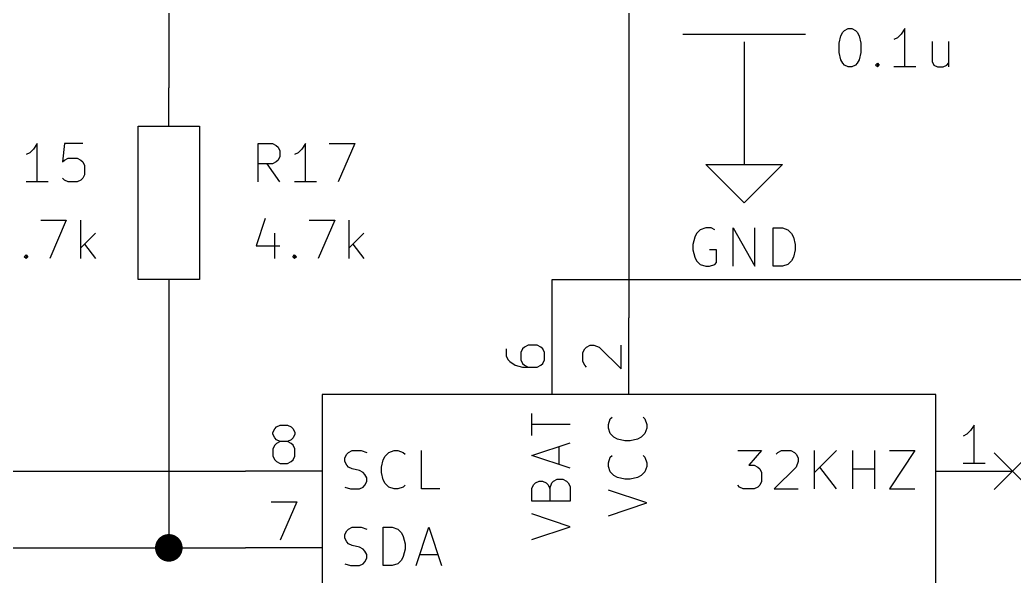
# Model space of a CAD drawing. Extents: x 0.4 to 11.3, y -7.9 to -0.4.
# Drawn here: x 3.006 to 4.302, y -2.037 to -1.311 of the extents above; entities that cross this region are included whole.
import ezdxf

# ---------------------------------------------------------------- set-up
doc = ezdxf.new("R2010")
doc.units = 0
doc.header["$MEASUREMENT"] = 0
for name, color, linetype in [('BLUE2', 5, 'CONTINUOUS'), ('CYAN2', 4, 'CONTINUOUS'), ('GREEN3', 91, 'CONTINUOUS'), ('LYELLOW', 51, 'CONTINUOUS'), ('RED2', 1, 'CONTINUOUS'), ('RED3', 11, 'CONTINUOUS')]:
    doc.layers.add(name, color=color, linetype=linetype)

msp = doc.modelspace()

# ---------------------------------------------------------------- linework, layer by layer
at = {"layer": 'BLUE2', "linetype": 'CONTINUOUS'}
for p, q in [((4.276, -1.876), (4.324, -1.924)), ((4.324, -1.876), (4.276, -1.924))]:
    msp.add_line(p, q, dxfattribs=at)
at = {"layer": 'CYAN2', "linetype": 'CONTINUOUS'}
for p, q in [((4.0739, -1.3419), (4.0763, -1.3323)), ((4.0739, -1.3419), (4.0763, -1.3323)), ((4.0763, -1.3323), (4.0787, -1.3276)), ((4.0763, -1.3323), (4.0787, -1.3276)), ((4.0787, -1.3276), (4.081, -1.3252)), ((4.0787, -1.3276), (4.081, -1.3252)), ((4.081, -1.3252), (4.0858, -1.3228)), ((4.081, -1.3252), (4.0858, -1.3228)), ((4.0858, -1.3228), (4.0906, -1.3228)), ((4.0858, -1.3228), (4.0906, -1.3228)), ((4.0906, -1.3228), (4.0953, -1.3252)), ((4.0906, -1.3228), (4.0953, -1.3252)), ((4.0953, -1.3252), (4.0977, -1.3276)), ((4.0953, -1.3252), (4.0977, -1.3276)), ((4.0977, -1.3276), (4.1001, -1.3323)), ((4.0977, -1.3276), (4.1001, -1.3323)), ((4.1001, -1.3323), (4.1025, -1.3419)), ((4.1001, -1.3323), (4.1025, -1.3419)), ((4.1501, -1.3347), (4.1453, -1.3371)), ((4.1501, -1.3347), (4.1453, -1.3371)), ((4.1549, -1.3299), (4.1501, -1.3347)), ((4.1549, -1.3299), (4.1501, -1.3347)), ((4.1596, -1.3228), (4.1549, -1.3299)), ((4.1596, -1.3228), (4.1549, -1.3299)), ((4.1596, -1.3728), (4.1596, -1.3228)), ((4.1596, -1.3728), (4.1596, -1.3228)), ((4.0739, -1.3538), (4.0739, -1.3419)), ((4.0739, -1.3538), (4.0739, -1.3419)), ((4.1025, -1.3419), (4.1025, -1.3538)), ((4.1025, -1.3419), (4.1025, -1.3538)), ((4.1953, -1.3395), (4.1953, -1.3657)), ((4.1953, -1.3395), (4.1953, -1.3657)), ((4.2168, -1.3395), (4.2168, -1.3728)), ((4.2168, -1.3395), (4.2168, -1.3728)), ((4.0763, -1.3633), (4.0739, -1.3538)), ((4.0763, -1.3633), (4.0739, -1.3538)), ((4.1025, -1.3538), (4.1001, -1.3633)), ((4.1025, -1.3538), (4.1001, -1.3633)), ((4.0787, -1.368), (4.0763, -1.3633)), ((4.0787, -1.368), (4.0763, -1.3633)), ((4.081, -1.3704), (4.0787, -1.368)), ((4.081, -1.3704), (4.0787, -1.368)), ((4.0858, -1.3728), (4.081, -1.3704)), ((4.0858, -1.3728), (4.081, -1.3704)), ((4.0906, -1.3728), (4.0858, -1.3728)), ((4.0906, -1.3728), (4.0858, -1.3728)), ((4.0953, -1.3704), (4.0906, -1.3728)), ((4.0953, -1.3704), (4.0906, -1.3728)), ((4.0977, -1.368), (4.0953, -1.3704)), ((4.0977, -1.368), (4.0953, -1.3704)), ((4.1001, -1.3633), (4.0977, -1.368)), ((4.1001, -1.3633), (4.0977, -1.368)), ((4.1215, -1.3704), (4.1239, -1.368)), ((4.1215, -1.3704), (4.1239, -1.368)), ((4.1239, -1.3728), (4.1215, -1.3704)), ((4.1239, -1.3728), (4.1215, -1.3704)), ((4.1239, -1.368), (4.1263, -1.3704)), ((4.1239, -1.368), (4.1239, -1.3728)), ((4.1239, -1.368), (4.1263, -1.3704)), ((4.1239, -1.368), (4.1239, -1.3728)), ((4.1263, -1.3704), (4.1239, -1.3728)), ((4.1263, -1.3704), (4.1239, -1.3728)), ((4.1739, -1.3728), (4.1453, -1.3728)), ((4.1739, -1.3728), (4.1453, -1.3728)), ((4.1953, -1.3657), (4.1977, -1.3704)), ((4.1953, -1.3657), (4.1977, -1.3704)), ((4.1977, -1.3704), (4.2025, -1.3728)), ((4.1977, -1.3704), (4.2025, -1.3728)), ((4.2025, -1.3728), (4.2096, -1.3728)), ((4.2025, -1.3728), (4.2096, -1.3728)), ((4.2096, -1.3728), (4.2144, -1.3704)), ((4.2096, -1.3728), (4.2144, -1.3704)), ((4.2144, -1.3704), (4.2168, -1.368)), ((4.2144, -1.3704), (4.2168, -1.368)), ((3.0282, -1.4728), (3.0234, -1.4799)), ((3.0282, -1.5228), (3.0282, -1.4728)), ((3.0639, -1.4728), (3.0615, -1.4966)), ((3.0877, -1.4728), (3.0639, -1.4728)), ((3.3163, -1.5228), (3.3163, -1.4728)), ((3.3163, -1.4728), (3.3353, -1.4728)), ((3.3163, -1.5228), (3.3163, -1.4728)), ((3.3163, -1.4728), (3.3353, -1.4728)), ((3.3353, -1.4728), (3.3401, -1.4752)), ((3.3353, -1.4728), (3.3401, -1.4752)), ((3.3401, -1.4752), (3.3425, -1.4776)), ((3.3401, -1.4752), (3.3425, -1.4776)), ((3.3425, -1.4776), (3.3449, -1.4823)), ((3.3425, -1.4776), (3.3449, -1.4823)), ((3.3782, -1.4728), (3.3734, -1.4799)), ((3.3782, -1.4728), (3.3734, -1.4799)), ((3.3782, -1.5228), (3.3782, -1.4728)), ((3.3782, -1.5228), (3.3782, -1.4728)), ((3.4091, -1.4728), (3.4425, -1.4728)), ((3.4091, -1.4728), (3.4425, -1.4728)), ((3.4425, -1.4728), (3.421, -1.5228)), ((3.4425, -1.4728), (3.421, -1.5228)), ((3.0187, -1.4847), (3.0139, -1.4871)), ((3.0234, -1.4799), (3.0187, -1.4847)), ((3.3449, -1.4895), (3.3425, -1.4942)), ((3.3449, -1.4895), (3.3425, -1.4942)), ((3.3449, -1.4823), (3.3449, -1.4895)), ((3.3449, -1.4823), (3.3449, -1.4895)), ((3.3687, -1.4847), (3.3639, -1.4871)), ((3.3687, -1.4847), (3.3639, -1.4871)), ((3.3734, -1.4799), (3.3687, -1.4847)), ((3.3734, -1.4799), (3.3687, -1.4847)), ((3.0615, -1.4966), (3.0639, -1.4942)), ((3.0639, -1.4942), (3.0687, -1.4918)), ((3.0687, -1.4918), (3.0806, -1.4918)), ((3.0806, -1.4918), (3.0853, -1.4942)), ((3.0853, -1.4942), (3.0877, -1.4966)), ((3.0877, -1.4966), (3.0901, -1.5014)), ((3.0901, -1.5014), (3.0901, -1.5133)), ((3.3353, -1.499), (3.3163, -1.499)), ((3.3353, -1.499), (3.3163, -1.499)), ((3.3449, -1.5228), (3.3282, -1.499)), ((3.3449, -1.5228), (3.3282, -1.499)), ((3.3401, -1.4966), (3.3353, -1.499)), ((3.3401, -1.4966), (3.3353, -1.499)), ((3.3425, -1.4942), (3.3401, -1.4966)), ((3.3425, -1.4942), (3.3401, -1.4966)), ((3.0901, -1.5133), (3.0877, -1.518)), ((3.0425, -1.5228), (3.0139, -1.5228)), ((3.0639, -1.5204), (3.0615, -1.518)), ((3.0687, -1.5228), (3.0639, -1.5204)), ((3.0806, -1.5228), (3.0687, -1.5228)), ((3.0853, -1.5204), (3.0806, -1.5228)), ((3.0877, -1.518), (3.0853, -1.5204)), ((3.3925, -1.5228), (3.3639, -1.5228)), ((3.3925, -1.5228), (3.3639, -1.5228)), ((3.0329, -1.5728), (3.0663, -1.5728)), ((3.0663, -1.5728), (3.0449, -1.6228)), ((3.0853, -1.6228), (3.0853, -1.5728)), ((3.3258, -1.5704), (3.3139, -1.6061)), ((3.3258, -1.5704), (3.3139, -1.6061)), ((3.3829, -1.5728), (3.4163, -1.5728)), ((3.3829, -1.5728), (3.4163, -1.5728)), ((3.4163, -1.5728), (3.3949, -1.6228)), ((3.4163, -1.5728), (3.3949, -1.6228)), ((3.4353, -1.6228), (3.4353, -1.5728)), ((3.4353, -1.6228), (3.4353, -1.5728)), ((3.1044, -1.5895), (3.0853, -1.6085)), ((3.3377, -1.5895), (3.3377, -1.6228)), ((3.3377, -1.5895), (3.3377, -1.6228)), ((3.4544, -1.5895), (3.4353, -1.6085)), ((3.4544, -1.5895), (3.4353, -1.6085)), ((3.8881, -1.5899), (3.8857, -1.5947)), ((3.8881, -1.5899), (3.8857, -1.5947)), ((3.8929, -1.5852), (3.8881, -1.5899)), ((3.8929, -1.5852), (3.8881, -1.5899)), ((3.9, -1.5828), (3.8929, -1.5852)), ((3.9, -1.5828), (3.8929, -1.5852)), ((3.9071, -1.5828), (3.9, -1.5828)), ((3.9071, -1.5828), (3.9, -1.5828)), ((3.9119, -1.5852), (3.9071, -1.5828)), ((3.9119, -1.5852), (3.9071, -1.5828)), ((3.9357, -1.6328), (3.9357, -1.5828)), ((3.9357, -1.5828), (3.9643, -1.6328)), ((3.9357, -1.6328), (3.9357, -1.5828)), ((3.9357, -1.5828), (3.9643, -1.6328)), ((3.9643, -1.6328), (3.9643, -1.5828)), ((3.9643, -1.6328), (3.9643, -1.5828)), ((3.9881, -1.6328), (3.9881, -1.5828)), ((3.9881, -1.5828), (4, -1.5828)), ((3.9881, -1.6328), (3.9881, -1.5828)), ((3.9881, -1.5828), (4, -1.5828)), ((4, -1.5828), (4.0071, -1.5852)), ((4, -1.5828), (4.0071, -1.5852)), ((4.0071, -1.5852), (4.0119, -1.5899)), ((4.0071, -1.5852), (4.0119, -1.5899)), ((4.0119, -1.5899), (4.0143, -1.5947)), ((4.0119, -1.5899), (4.0143, -1.5947)), ((3.0901, -1.6038), (3.1044, -1.6228)), ((3.3139, -1.6061), (3.3449, -1.6061)), ((3.3139, -1.6061), (3.3449, -1.6061)), ((3.4401, -1.6038), (3.4544, -1.6228)), ((3.4401, -1.6038), (3.4544, -1.6228)), ((3.8857, -1.5947), (3.8833, -1.6042)), ((3.8857, -1.5947), (3.8833, -1.6042)), ((3.8833, -1.6042), (3.8833, -1.6114)), ((3.8833, -1.6042), (3.8833, -1.6114)), ((4.0143, -1.5947), (4.0167, -1.6042)), ((4.0143, -1.5947), (4.0167, -1.6042)), ((4.0167, -1.6042), (4.0167, -1.6114)), ((4.0167, -1.6042), (4.0167, -1.6114)), ((3.0115, -1.6204), (3.0139, -1.618)), ((3.0139, -1.6228), (3.0115, -1.6204)), ((3.0139, -1.618), (3.0163, -1.6204)), ((3.0139, -1.618), (3.0139, -1.6228)), ((3.0163, -1.6204), (3.0139, -1.6228)), ((3.3615, -1.6204), (3.3639, -1.618)), ((3.3615, -1.6204), (3.3639, -1.618)), ((3.3639, -1.6228), (3.3615, -1.6204)), ((3.3639, -1.6228), (3.3615, -1.6204)), ((3.3639, -1.618), (3.3663, -1.6204)), ((3.3639, -1.618), (3.3639, -1.6228)), ((3.3639, -1.618), (3.3663, -1.6204)), ((3.3639, -1.618), (3.3639, -1.6228)), ((3.3663, -1.6204), (3.3639, -1.6228)), ((3.3663, -1.6204), (3.3639, -1.6228)), ((3.8833, -1.6114), (3.8857, -1.6209)), ((3.8833, -1.6114), (3.8857, -1.6209)), ((3.9143, -1.6114), (3.9048, -1.6114)), ((3.9143, -1.6114), (3.9048, -1.6114)), ((3.9143, -1.628), (3.9143, -1.6114)), ((3.9143, -1.628), (3.9143, -1.6114)), ((4.0167, -1.6114), (4.0143, -1.6209)), ((4.0167, -1.6114), (4.0143, -1.6209)), ((3.8857, -1.6209), (3.8881, -1.6257)), ((3.8857, -1.6209), (3.8881, -1.6257)), ((3.8881, -1.6257), (3.8929, -1.6304)), ((3.8881, -1.6257), (3.8929, -1.6304)), ((3.8929, -1.6304), (3.9, -1.6328)), ((3.8929, -1.6304), (3.9, -1.6328)), ((3.9, -1.6328), (3.9048, -1.6328)), ((3.9, -1.6328), (3.9048, -1.6328)), ((3.9048, -1.6328), (3.9119, -1.6304)), ((3.9048, -1.6328), (3.9119, -1.6304)), ((3.9119, -1.6304), (3.9143, -1.628)), ((3.9119, -1.6304), (3.9143, -1.628)), ((4, -1.6328), (3.9881, -1.6328)), ((4, -1.6328), (3.9881, -1.6328)), ((4.0071, -1.6304), (4, -1.6328)), ((4.0071, -1.6304), (4, -1.6328)), ((4.0119, -1.6257), (4.0071, -1.6304)), ((4.0119, -1.6257), (4.0071, -1.6304)), ((4.0143, -1.6209), (4.0119, -1.6257)), ((4.0143, -1.6209), (4.0119, -1.6257)), ((3.6731, -1.8533), (3.6731, -1.8248)), ((3.6731, -1.8533), (3.6731, -1.8248)), ((3.7231, -1.839), (3.6731, -1.839)), ((3.7231, -1.839), (3.6731, -1.839)), ((3.7731, -1.839), (3.7755, -1.8319)), ((3.7731, -1.839), (3.7755, -1.8319)), ((3.7731, -1.8438), (3.7731, -1.839)), ((3.7731, -1.8438), (3.7731, -1.839)), ((3.7755, -1.8319), (3.7779, -1.8295)), ((3.7755, -1.8319), (3.7779, -1.8295)), ((3.8184, -1.8295), (3.8208, -1.8319)), ((3.8184, -1.8295), (3.8208, -1.8319)), ((3.8208, -1.8319), (3.8231, -1.839)), ((3.8208, -1.8319), (3.8231, -1.839)), ((3.8231, -1.839), (3.8231, -1.8438)), ((3.8231, -1.839), (3.8231, -1.8438)), ((3.7755, -1.8509), (3.7731, -1.8438)), ((3.7755, -1.8509), (3.7731, -1.8438)), ((3.7803, -1.8557), (3.7755, -1.8509)), ((3.7803, -1.8557), (3.7755, -1.8509)), ((3.8208, -1.8509), (3.816, -1.8557)), ((3.8208, -1.8509), (3.816, -1.8557)), ((3.8231, -1.8438), (3.8208, -1.8509)), ((3.8231, -1.8438), (3.8208, -1.8509)), ((3.6731, -1.8795), (3.7231, -1.8629)), ((3.6731, -1.8795), (3.7231, -1.8629)), ((3.785, -1.8581), (3.7803, -1.8557)), ((3.785, -1.8581), (3.7803, -1.8557)), ((3.7946, -1.8605), (3.785, -1.8581)), ((3.7946, -1.8605), (3.785, -1.8581)), ((3.8017, -1.8605), (3.7946, -1.8605)), ((3.8017, -1.8605), (3.7946, -1.8605)), ((3.8112, -1.8581), (3.8017, -1.8605)), ((3.8112, -1.8581), (3.8017, -1.8605)), ((3.816, -1.8557), (3.8112, -1.8581)), ((3.816, -1.8557), (3.8112, -1.8581)), ((3.4295, -1.8827), (3.4319, -1.8779)), ((3.4295, -1.8827), (3.4319, -1.8779)), ((3.4319, -1.8779), (3.4343, -1.8755)), ((3.4319, -1.8779), (3.4343, -1.8755)), ((3.4343, -1.8755), (3.439, -1.8731)), ((3.4343, -1.8755), (3.439, -1.8731)), ((3.439, -1.8731), (3.4509, -1.8731)), ((3.439, -1.8731), (3.4509, -1.8731)), ((3.4509, -1.8731), (3.4581, -1.8755)), ((3.4509, -1.8731), (3.4581, -1.8755)), ((3.4819, -1.8803), (3.4867, -1.8755)), ((3.4819, -1.8803), (3.4867, -1.8755)), ((3.4867, -1.8755), (3.4938, -1.8731)), ((3.4867, -1.8755), (3.4938, -1.8731)), ((3.4938, -1.8731), (3.4986, -1.8731)), ((3.4938, -1.8731), (3.4986, -1.8731)), ((3.4986, -1.8731), (3.5057, -1.8755)), ((3.4986, -1.8731), (3.5057, -1.8755)), ((3.5057, -1.8755), (3.5081, -1.8779)), ((3.5057, -1.8755), (3.5081, -1.8779)), ((3.5295, -1.9231), (3.5295, -1.8731)), ((3.5295, -1.9231), (3.5295, -1.8731)), ((3.7231, -1.8962), (3.6731, -1.8795)), ((3.7231, -1.8962), (3.6731, -1.8795)), ((3.7088, -1.8914), (3.7088, -1.8676)), ((3.7088, -1.8914), (3.7088, -1.8676)), ((3.7755, -1.8819), (3.7779, -1.8795)), ((3.7755, -1.8819), (3.7779, -1.8795)), ((3.8184, -1.8795), (3.8208, -1.8819)), ((3.8184, -1.8795), (3.8208, -1.8819)), ((3.9419, -1.8731), (3.9729, -1.8731)), ((3.9419, -1.8731), (3.9729, -1.8731)), ((3.9729, -1.8731), (3.9562, -1.8922)), ((3.9729, -1.8731), (3.9562, -1.8922)), ((3.9919, -1.8779), (3.9943, -1.8755)), ((3.9919, -1.8779), (3.9943, -1.8755)), ((3.9943, -1.8755), (3.999, -1.8731)), ((3.9943, -1.8755), (3.999, -1.8731)), ((3.999, -1.8731), (4.011, -1.8731)), ((3.999, -1.8731), (4.011, -1.8731)), ((4.011, -1.8731), (4.0157, -1.8755)), ((4.011, -1.8731), (4.0157, -1.8755)), ((4.0157, -1.8755), (4.0181, -1.8779)), ((4.0157, -1.8755), (4.0181, -1.8779)), ((4.0181, -1.8779), (4.0205, -1.8827)), ((4.0181, -1.8779), (4.0205, -1.8827)), ((4.0419, -1.9231), (4.0419, -1.8731)), ((4.0705, -1.8731), (4.0419, -1.9017)), ((4.0419, -1.9231), (4.0419, -1.8731)), ((4.0705, -1.8731), (4.0419, -1.9017)), ((4.0919, -1.9231), (4.0919, -1.8731)), ((4.0919, -1.9231), (4.0919, -1.8731)), ((4.1205, -1.9231), (4.1205, -1.8731)), ((4.1205, -1.9231), (4.1205, -1.8731)), ((4.1395, -1.8731), (4.1729, -1.8731)), ((4.1729, -1.8731), (4.1395, -1.9231)), ((4.1395, -1.8731), (4.1729, -1.8731)), ((4.1729, -1.8731), (4.1395, -1.9231)), ((3.4295, -1.8874), (3.4295, -1.8827)), ((3.4295, -1.8874), (3.4295, -1.8827)), ((3.4319, -1.8922), (3.4295, -1.8874)), ((3.4319, -1.8922), (3.4295, -1.8874)), ((3.4343, -1.8946), (3.4319, -1.8922)), ((3.4343, -1.8946), (3.4319, -1.8922)), ((3.4771, -1.8946), (3.4795, -1.885)), ((3.4771, -1.8946), (3.4795, -1.885)), ((3.4795, -1.885), (3.4819, -1.8803)), ((3.4795, -1.885), (3.4819, -1.8803)), ((3.7731, -1.889), (3.7755, -1.8819)), ((3.7731, -1.889), (3.7755, -1.8819)), ((3.7731, -1.8938), (3.7731, -1.889)), ((3.7731, -1.8938), (3.7731, -1.889)), ((3.8208, -1.8819), (3.8231, -1.889)), ((3.8208, -1.8819), (3.8231, -1.889)), ((3.8231, -1.889), (3.8231, -1.8938)), ((3.8231, -1.889), (3.8231, -1.8938)), ((3.9562, -1.8922), (3.9633, -1.8922)), ((3.9562, -1.8922), (3.9633, -1.8922)), ((3.9633, -1.8922), (3.9681, -1.8946)), ((3.9633, -1.8922), (3.9681, -1.8946)), ((4.0205, -1.8874), (4.0181, -1.8946)), ((4.0205, -1.8874), (4.0181, -1.8946)), ((4.0205, -1.8827), (4.0205, -1.8874)), ((4.0205, -1.8827), (4.0205, -1.8874)), ((3.439, -1.8969), (3.4343, -1.8946)), ((3.439, -1.8969), (3.4343, -1.8946)), ((3.4486, -1.8993), (3.439, -1.8969)), ((3.4486, -1.8993), (3.439, -1.8969)), ((3.4533, -1.9017), (3.4486, -1.8993)), ((3.4533, -1.9017), (3.4486, -1.8993)), ((3.4557, -1.9041), (3.4533, -1.9017)), ((3.4557, -1.9041), (3.4533, -1.9017)), ((3.4581, -1.9088), (3.4557, -1.9041)), ((3.4581, -1.9088), (3.4557, -1.9041)), ((3.4771, -1.9017), (3.4771, -1.8946)), ((3.4771, -1.9017), (3.4771, -1.8946)), ((3.4795, -1.9112), (3.4771, -1.9017)), ((3.4795, -1.9112), (3.4771, -1.9017)), ((3.7755, -1.9009), (3.7731, -1.8938)), ((3.7755, -1.9009), (3.7731, -1.8938)), ((3.7803, -1.9057), (3.7755, -1.9009)), ((3.7803, -1.9057), (3.7755, -1.9009)), ((3.785, -1.9081), (3.7803, -1.9057)), ((3.785, -1.9081), (3.7803, -1.9057)), ((3.816, -1.9057), (3.8112, -1.9081)), ((3.816, -1.9057), (3.8112, -1.9081)), ((3.8208, -1.9009), (3.816, -1.9057)), ((3.8208, -1.9009), (3.816, -1.9057)), ((3.8231, -1.8938), (3.8208, -1.9009)), ((3.8231, -1.8938), (3.8208, -1.9009)), ((3.9681, -1.8946), (3.9705, -1.8969)), ((3.9681, -1.8946), (3.9705, -1.8969)), ((3.9705, -1.8969), (3.9729, -1.9017)), ((3.9705, -1.8969), (3.9729, -1.9017)), ((3.9729, -1.9017), (3.9729, -1.9136)), ((3.9729, -1.9017), (3.9729, -1.9136)), ((4.0181, -1.8946), (3.9895, -1.9231)), ((4.0181, -1.8946), (3.9895, -1.9231)), ((4.0705, -1.9231), (4.049, -1.8946)), ((4.0705, -1.9231), (4.049, -1.8946)), ((4.0919, -1.8969), (4.1205, -1.8969)), ((4.0919, -1.8969), (4.1205, -1.8969)), ((3.4533, -1.9208), (3.4557, -1.9184)), ((3.4533, -1.9208), (3.4557, -1.9184)), ((3.4557, -1.9184), (3.4581, -1.9136)), ((3.4557, -1.9184), (3.4581, -1.9136)), ((3.4581, -1.9136), (3.4581, -1.9088)), ((3.4581, -1.9136), (3.4581, -1.9088)), ((3.4819, -1.916), (3.4795, -1.9112)), ((3.4819, -1.916), (3.4795, -1.9112)), ((3.4867, -1.9208), (3.4819, -1.916)), ((3.4867, -1.9208), (3.4819, -1.916)), ((3.5081, -1.9184), (3.5057, -1.9208)), ((3.5081, -1.9184), (3.5057, -1.9208)), ((3.6731, -1.9224), (3.6755, -1.9176)), ((3.6731, -1.9224), (3.6755, -1.9176)), ((3.6755, -1.9176), (3.6779, -1.9152)), ((3.6755, -1.9176), (3.6779, -1.9152)), ((3.6779, -1.9152), (3.6827, -1.9129)), ((3.6779, -1.9152), (3.6827, -1.9129)), ((3.6827, -1.9129), (3.6874, -1.9129)), ((3.6827, -1.9129), (3.6874, -1.9129)), ((3.6874, -1.9129), (3.6922, -1.9152)), ((3.6874, -1.9129), (3.6922, -1.9152)), ((3.6922, -1.9152), (3.6946, -1.9176)), ((3.6922, -1.9152), (3.6946, -1.9176)), ((3.6946, -1.9176), (3.6969, -1.9224)), ((3.6946, -1.9176), (3.6969, -1.9224)), ((3.6969, -1.9224), (3.6993, -1.9152)), ((3.6969, -1.9224), (3.6993, -1.9152)), ((3.6993, -1.9152), (3.7017, -1.9129)), ((3.6993, -1.9152), (3.7017, -1.9129)), ((3.7017, -1.9129), (3.7065, -1.9105)), ((3.7017, -1.9129), (3.7065, -1.9105)), ((3.7065, -1.9105), (3.7136, -1.9105)), ((3.7065, -1.9105), (3.7136, -1.9105)), ((3.7136, -1.9105), (3.7184, -1.9129)), ((3.7136, -1.9105), (3.7184, -1.9129)), ((3.7184, -1.9129), (3.7208, -1.9152)), ((3.7184, -1.9129), (3.7208, -1.9152)), ((3.7208, -1.9152), (3.7231, -1.92)), ((3.7208, -1.9152), (3.7231, -1.92)), ((3.7946, -1.9105), (3.785, -1.9081)), ((3.7946, -1.9105), (3.785, -1.9081)), ((3.8017, -1.9105), (3.7946, -1.9105)), ((3.8017, -1.9105), (3.7946, -1.9105)), ((3.8112, -1.9081), (3.8017, -1.9105)), ((3.8112, -1.9081), (3.8017, -1.9105)), ((3.9443, -1.9208), (3.9419, -1.9184)), ((3.9443, -1.9208), (3.9419, -1.9184)), ((3.9705, -1.9184), (3.9681, -1.9208)), ((3.9705, -1.9184), (3.9681, -1.9208)), ((3.9729, -1.9136), (3.9705, -1.9184)), ((3.9729, -1.9136), (3.9705, -1.9184)), ((3.4295, -1.9208), (3.4367, -1.9231)), ((3.4295, -1.9208), (3.4367, -1.9231)), ((3.4367, -1.9231), (3.4486, -1.9231)), ((3.4367, -1.9231), (3.4486, -1.9231)), ((3.4486, -1.9231), (3.4533, -1.9208)), ((3.4486, -1.9231), (3.4533, -1.9208)), ((3.4938, -1.9231), (3.4867, -1.9208)), ((3.4938, -1.9231), (3.4867, -1.9208)), ((3.4986, -1.9231), (3.4938, -1.9231)), ((3.4986, -1.9231), (3.4938, -1.9231)), ((3.5057, -1.9208), (3.4986, -1.9231)), ((3.5057, -1.9208), (3.4986, -1.9231)), ((3.5533, -1.9231), (3.5295, -1.9231)), ((3.5533, -1.9231), (3.5295, -1.9231)), ((3.6731, -1.939), (3.6731, -1.9224)), ((3.6731, -1.939), (3.6731, -1.9224)), ((3.6969, -1.9224), (3.6969, -1.939)), ((3.6969, -1.9224), (3.6969, -1.939)), ((3.7231, -1.92), (3.7231, -1.939)), ((3.7231, -1.92), (3.7231, -1.939)), ((3.8231, -1.9414), (3.7731, -1.9248)), ((3.8231, -1.9414), (3.7731, -1.9248)), ((3.949, -1.9231), (3.9443, -1.9208)), ((3.949, -1.9231), (3.9443, -1.9208)), ((3.9633, -1.9231), (3.949, -1.9231)), ((3.9633, -1.9231), (3.949, -1.9231)), ((3.9681, -1.9208), (3.9633, -1.9231)), ((3.9681, -1.9208), (3.9633, -1.9231)), ((3.9895, -1.9231), (4.0205, -1.9231)), ((3.9895, -1.9231), (4.0205, -1.9231)), ((4.1395, -1.9231), (4.1729, -1.9231)), ((4.1395, -1.9231), (4.1729, -1.9231)), ((3.7231, -1.939), (3.6731, -1.939)), ((3.7231, -1.939), (3.6731, -1.939)), ((3.7731, -1.9581), (3.8231, -1.9414)), ((3.7731, -1.9581), (3.8231, -1.9414)), ((3.7231, -1.9724), (3.6731, -1.9557)), ((3.7231, -1.9724), (3.6731, -1.9557)), ((3.4295, -1.9827), (3.4319, -1.9779)), ((3.4295, -1.9827), (3.4319, -1.9779)), ((3.4295, -1.9874), (3.4295, -1.9827)), ((3.4295, -1.9874), (3.4295, -1.9827)), ((3.4319, -1.9779), (3.4343, -1.9755)), ((3.4319, -1.9779), (3.4343, -1.9755)), ((3.4343, -1.9755), (3.439, -1.9731)), ((3.4343, -1.9755), (3.439, -1.9731)), ((3.439, -1.9731), (3.4509, -1.9731)), ((3.439, -1.9731), (3.4509, -1.9731)), ((3.4509, -1.9731), (3.4581, -1.9755)), ((3.4509, -1.9731), (3.4581, -1.9755)), ((3.4795, -2.0231), (3.4795, -1.9731)), ((3.4795, -1.9731), (3.4914, -1.9731)), ((3.4795, -2.0231), (3.4795, -1.9731)), ((3.4795, -1.9731), (3.4914, -1.9731)), ((3.4914, -1.9731), (3.4986, -1.9755)), ((3.4914, -1.9731), (3.4986, -1.9755)), ((3.4986, -1.9755), (3.5033, -1.9803)), ((3.4986, -1.9755), (3.5033, -1.9803)), ((3.5033, -1.9803), (3.5057, -1.985)), ((3.5033, -1.9803), (3.5057, -1.985)), ((3.5224, -2.0231), (3.539, -1.9731)), ((3.5224, -2.0231), (3.539, -1.9731)), ((3.539, -1.9731), (3.5557, -2.0231)), ((3.539, -1.9731), (3.5557, -2.0231)), ((3.6731, -1.989), (3.7231, -1.9724)), ((3.6731, -1.989), (3.7231, -1.9724)), ((3.4319, -1.9922), (3.4295, -1.9874)), ((3.4319, -1.9922), (3.4295, -1.9874)), ((3.4343, -1.9946), (3.4319, -1.9922)), ((3.4343, -1.9946), (3.4319, -1.9922)), ((3.439, -1.9969), (3.4343, -1.9946)), ((3.439, -1.9969), (3.4343, -1.9946)), ((3.5057, -1.985), (3.5081, -1.9946)), ((3.5057, -1.985), (3.5081, -1.9946)), ((3.5081, -1.9946), (3.5081, -2.0017)), ((3.5081, -1.9946), (3.5081, -2.0017)), ((3.4486, -1.9993), (3.439, -1.9969)), ((3.4486, -1.9993), (3.439, -1.9969)), ((3.4533, -2.0017), (3.4486, -1.9993)), ((3.4533, -2.0017), (3.4486, -1.9993)), ((3.4557, -2.0041), (3.4533, -2.0017)), ((3.4557, -2.0041), (3.4533, -2.0017)), ((3.4581, -2.0088), (3.4557, -2.0041)), ((3.4581, -2.0088), (3.4557, -2.0041)), ((3.4581, -2.0136), (3.4581, -2.0088)), ((3.4581, -2.0136), (3.4581, -2.0088)), ((3.5081, -2.0017), (3.5057, -2.0112)), ((3.5081, -2.0017), (3.5057, -2.0112)), ((3.5271, -2.0088), (3.5509, -2.0088)), ((3.5271, -2.0088), (3.5509, -2.0088)), ((3.4295, -2.0208), (3.4367, -2.0231)), ((3.4295, -2.0208), (3.4367, -2.0231)), ((3.4486, -2.0231), (3.4533, -2.0208)), ((3.4486, -2.0231), (3.4533, -2.0208)), ((3.4533, -2.0208), (3.4557, -2.0184)), ((3.4533, -2.0208), (3.4557, -2.0184)), ((3.4557, -2.0184), (3.4581, -2.0136)), ((3.4557, -2.0184), (3.4581, -2.0136)), ((3.4986, -2.0208), (3.4914, -2.0231)), ((3.4986, -2.0208), (3.4914, -2.0231)), ((3.5033, -2.016), (3.4986, -2.0208)), ((3.5033, -2.016), (3.4986, -2.0208)), ((3.5057, -2.0112), (3.5033, -2.016)), ((3.5057, -2.0112), (3.5033, -2.016)), ((3.4367, -2.0231), (3.4486, -2.0231)), ((3.4367, -2.0231), (3.4486, -2.0231)), ((3.4914, -2.0231), (3.4795, -2.0231)), ((3.4914, -2.0231), (3.4795, -2.0231))]:
    msp.add_line(p, q, dxfattribs=at)
at = {"layer": 'GREEN3', "linetype": 'CONTINUOUS'}
for p, q in [((3.8, -1.1), (3.8, -1.7)), ((3.2, -1.3), (3.2, -1.4)), ((3.7, -1.7), (3.7, -1.65)), ((3.7, -1.65), (4.9, -1.65)), ((3.2, -1.7), (3.2, -2)), ((2.85, -1.9), (3.3, -1.9)), ((2.8, -2), (3.2, -2)), ((3.2, -2), (3.3, -2))]:
    msp.add_line(p, q, dxfattribs=at)
at = {"layer": 'GREEN3', "const_width": 0.018}
msp.add_lwpolyline([(3.191, -2, 1), (3.209, -2, 1)], format="xyb", close=True, dxfattribs=at)
at = {"layer": 'LYELLOW', "linetype": 'CONTINUOUS'}
for p, q in [((3.4, -1.8), (3.4, -2.4)), ((4.2, -1.8), (3.4, -1.8)), ((4.2, -2.4), (4.2, -1.8))]:
    msp.add_line(p, q, dxfattribs=at)
at = {"layer": 'RED2', "linetype": 'CONTINUOUS'}
for p, q in [((3.87, -1.33), (4.03, -1.33)), ((3.95, -1.34), (3.95, -1.45)), ((3.95, -1.34), (3.95, -1.45)), ((3.2, -1.45), (3.2, -1.4)), ((3.2, -1.45), (3.2, -1.4)), ((3.16, -1.65), (3.16, -1.45)), ((3.16, -1.45), (3.24, -1.45)), ((3.24, -1.45), (3.24, -1.65)), ((3.95, -1.45), (3.95, -1.5)), ((3.95, -1.55), (3.9, -1.5)), ((3.9, -1.5), (3.95, -1.5)), ((3.95, -1.5), (4, -1.5)), ((4, -1.5), (3.95, -1.55)), ((3.24, -1.65), (3.16, -1.65)), ((3.2, -1.65), (3.2, -1.7)), ((3.2, -1.65), (3.2, -1.7)), ((3.7, -1.8), (3.7, -1.7)), ((3.7, -1.8), (3.7, -1.7)), ((3.8, -1.8), (3.8, -1.7)), ((3.8, -1.8), (3.8, -1.7)), ((3.4, -1.8), (3.4, -2.4)), ((4.2, -1.8), (3.4, -1.8)), ((4.2, -2.4), (4.2, -1.8)), ((3.4, -1.9), (3.3, -1.9)), ((3.4, -1.9), (3.3, -1.9)), ((4.2, -1.9), (4.3, -1.9)), ((4.2, -1.9), (4.3, -1.9)), ((3.4, -2), (3.3, -2)), ((3.4, -2), (3.3, -2))]:
    msp.add_line(p, q, dxfattribs=at)
at = {"layer": 'RED3', "linetype": 'CONTINUOUS'}
for p, q in [((3.6684, -1.7357), (3.6637, -1.7381)), ((3.6684, -1.7357), (3.6637, -1.7381)), ((3.6804, -1.7357), (3.6684, -1.7357)), ((3.6804, -1.7357), (3.6684, -1.7357)), ((3.6851, -1.7381), (3.6804, -1.7357)), ((3.6851, -1.7381), (3.6804, -1.7357)), ((3.7446, -1.7381), (3.7494, -1.7357)), ((3.7446, -1.7381), (3.7494, -1.7357)), ((3.7494, -1.7357), (3.7542, -1.7357)), ((3.7494, -1.7357), (3.7542, -1.7357)), ((3.7542, -1.7357), (3.7613, -1.7381)), ((3.7542, -1.7357), (3.7613, -1.7381)), ((3.7899, -1.7667), (3.7899, -1.7357)), ((3.7899, -1.7667), (3.7899, -1.7357)), ((3.6399, -1.7405), (3.6399, -1.75)), ((3.6399, -1.7405), (3.6399, -1.75)), ((3.6399, -1.75), (3.6423, -1.7548)), ((3.6399, -1.75), (3.6423, -1.7548)), ((3.6613, -1.7405), (3.6589, -1.7452)), ((3.6613, -1.7405), (3.6589, -1.7452)), ((3.6589, -1.7452), (3.6589, -1.7548)), ((3.6589, -1.7452), (3.6589, -1.7548)), ((3.6637, -1.7381), (3.6613, -1.7405)), ((3.6637, -1.7381), (3.6613, -1.7405)), ((3.6875, -1.7405), (3.6851, -1.7381)), ((3.6875, -1.7405), (3.6851, -1.7381)), ((3.6899, -1.7452), (3.6875, -1.7405)), ((3.6899, -1.7452), (3.6875, -1.7405)), ((3.6899, -1.7548), (3.6899, -1.7452)), ((3.6899, -1.7548), (3.6899, -1.7452)), ((3.7399, -1.7452), (3.7423, -1.7405)), ((3.7399, -1.7452), (3.7423, -1.7405)), ((3.7399, -1.7571), (3.7399, -1.7452)), ((3.7399, -1.7571), (3.7399, -1.7452)), ((3.7423, -1.7405), (3.7446, -1.7381)), ((3.7423, -1.7405), (3.7446, -1.7381)), ((3.7613, -1.7381), (3.7899, -1.7667)), ((3.7613, -1.7381), (3.7899, -1.7667)), ((3.6423, -1.7548), (3.6446, -1.7571)), ((3.6423, -1.7548), (3.6446, -1.7571)), ((3.6446, -1.7571), (3.6518, -1.7619)), ((3.6446, -1.7571), (3.6518, -1.7619)), ((3.6518, -1.7619), (3.6613, -1.7643)), ((3.6518, -1.7619), (3.6613, -1.7643)), ((3.6589, -1.7548), (3.6613, -1.7595)), ((3.6589, -1.7548), (3.6613, -1.7595)), ((3.6613, -1.7595), (3.6637, -1.7619)), ((3.6613, -1.7595), (3.6637, -1.7619)), ((3.6637, -1.7619), (3.6684, -1.7643)), ((3.6637, -1.7619), (3.6684, -1.7643)), ((3.6804, -1.7643), (3.6851, -1.7619)), ((3.6804, -1.7643), (3.6851, -1.7619)), ((3.6851, -1.7619), (3.6875, -1.7595)), ((3.6851, -1.7619), (3.6875, -1.7595)), ((3.6875, -1.7595), (3.6899, -1.7548)), ((3.6875, -1.7595), (3.6899, -1.7548)), ((3.7423, -1.7619), (3.7399, -1.7571)), ((3.7423, -1.7619), (3.7399, -1.7571)), ((3.7446, -1.7643), (3.7423, -1.7619)), ((3.7446, -1.7643), (3.7423, -1.7619)), ((3.6613, -1.7643), (3.6804, -1.7643)), ((3.6613, -1.7643), (3.6804, -1.7643)), ((3.3405, -1.8423), (3.3452, -1.8399)), ((3.3405, -1.8423), (3.3452, -1.8399)), ((3.3452, -1.8399), (3.3548, -1.8399)), ((3.3452, -1.8399), (3.3548, -1.8399)), ((3.3548, -1.8399), (3.3595, -1.8423)), ((3.3548, -1.8399), (3.3595, -1.8423)), ((4.25, -1.8399), (4.2452, -1.847)), ((4.25, -1.8399), (4.2452, -1.847)), ((4.25, -1.8899), (4.25, -1.8399)), ((4.25, -1.8899), (4.25, -1.8399)), ((3.3357, -1.8494), (3.3381, -1.8446)), ((3.3357, -1.8494), (3.3381, -1.8446)), ((3.3357, -1.8518), (3.3357, -1.8494)), ((3.3357, -1.8518), (3.3357, -1.8494)), ((3.3381, -1.8565), (3.3357, -1.8518)), ((3.3381, -1.8565), (3.3357, -1.8518)), ((3.3381, -1.8446), (3.3405, -1.8423)), ((3.3381, -1.8446), (3.3405, -1.8423)), ((3.3595, -1.8423), (3.3619, -1.8446)), ((3.3595, -1.8423), (3.3619, -1.8446)), ((3.3619, -1.8446), (3.3643, -1.8494)), ((3.3619, -1.8446), (3.3643, -1.8494)), ((3.3643, -1.8518), (3.3619, -1.8565)), ((3.3643, -1.8518), (3.3619, -1.8565)), ((3.3643, -1.8494), (3.3643, -1.8518)), ((3.3643, -1.8494), (3.3643, -1.8518)), ((4.2405, -1.8518), (4.2357, -1.8542)), ((4.2405, -1.8518), (4.2357, -1.8542)), ((4.2452, -1.847), (4.2405, -1.8518)), ((4.2452, -1.847), (4.2405, -1.8518)), ((3.3381, -1.8661), (3.3357, -1.8708)), ((3.3381, -1.8661), (3.3357, -1.8708)), ((3.3405, -1.8589), (3.3381, -1.8565)), ((3.3405, -1.8589), (3.3381, -1.8565)), ((3.3405, -1.8637), (3.3381, -1.8661)), ((3.3405, -1.8637), (3.3381, -1.8661)), ((3.3452, -1.8613), (3.3405, -1.8589)), ((3.3452, -1.8613), (3.3405, -1.8589)), ((3.3452, -1.8613), (3.3405, -1.8637)), ((3.3452, -1.8613), (3.3405, -1.8637)), ((3.3548, -1.8613), (3.3452, -1.8613)), ((3.3548, -1.8613), (3.3452, -1.8613)), ((3.3595, -1.8589), (3.3548, -1.8613)), ((3.3595, -1.8589), (3.3548, -1.8613)), ((3.3595, -1.8637), (3.3548, -1.8613)), ((3.3595, -1.8637), (3.3548, -1.8613)), ((3.3619, -1.8565), (3.3595, -1.8589)), ((3.3619, -1.8565), (3.3595, -1.8589)), ((3.3619, -1.8661), (3.3595, -1.8637)), ((3.3619, -1.8661), (3.3595, -1.8637)), ((3.3643, -1.8708), (3.3619, -1.8661)), ((3.3643, -1.8708), (3.3619, -1.8661)), ((3.3357, -1.8708), (3.3357, -1.8804)), ((3.3357, -1.8708), (3.3357, -1.8804)), ((3.3643, -1.8804), (3.3643, -1.8708)), ((3.3643, -1.8804), (3.3643, -1.8708)), ((3.3357, -1.8804), (3.3381, -1.8851)), ((3.3357, -1.8804), (3.3381, -1.8851)), ((3.3381, -1.8851), (3.3405, -1.8875)), ((3.3381, -1.8851), (3.3405, -1.8875)), ((3.3405, -1.8875), (3.3452, -1.8899)), ((3.3405, -1.8875), (3.3452, -1.8899)), ((3.3452, -1.8899), (3.3548, -1.8899)), ((3.3452, -1.8899), (3.3548, -1.8899)), ((3.3548, -1.8899), (3.3595, -1.8875)), ((3.3548, -1.8899), (3.3595, -1.8875)), ((3.3595, -1.8875), (3.3619, -1.8851)), ((3.3595, -1.8875), (3.3619, -1.8851)), ((3.3619, -1.8851), (3.3643, -1.8804)), ((3.3619, -1.8851), (3.3643, -1.8804)), ((4.2643, -1.8899), (4.2357, -1.8899)), ((4.2643, -1.8899), (4.2357, -1.8899)), ((3.3333, -1.9399), (3.3667, -1.9399)), ((3.3333, -1.9399), (3.3667, -1.9399)), ((3.3667, -1.9399), (3.3452, -1.9899)), ((3.3667, -1.9399), (3.3452, -1.9899))]:
    msp.add_line(p, q, dxfattribs=at)

doc.saveas('drawing.dxf')
